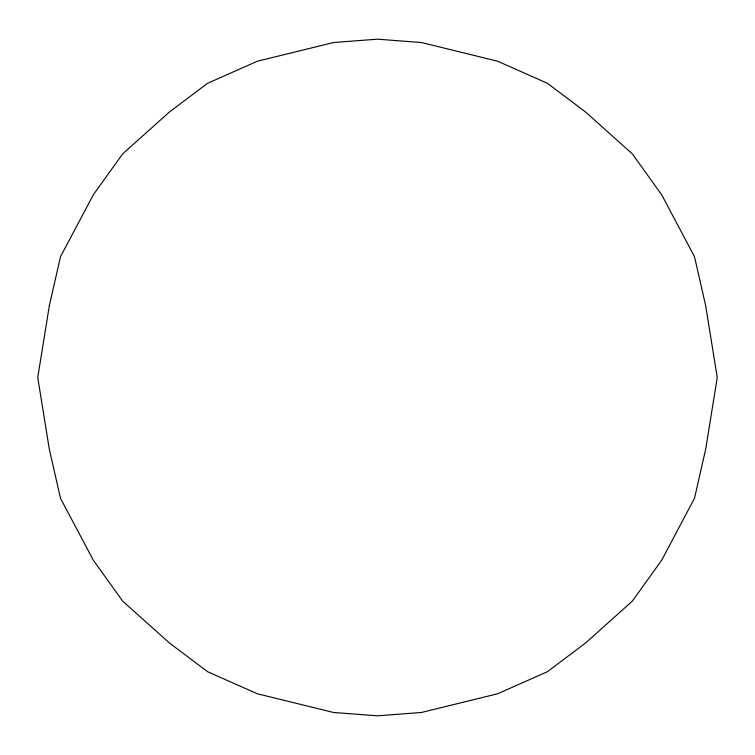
<?xml version="1.0" encoding="UTF-8"?>
<svg xmlns="http://www.w3.org/2000/svg" width="755" height="755" viewBox="0 0 755 755"><rect width="100%" height="100%" fill="white"/><g stroke="black" fill="none" stroke-linecap="round" stroke-linejoin="round"><path stroke-width="1.13" d="M49.33 305.7L37.75 377.5L49.33 449.3L60.513 498.338L93.29 560.172L122.688 601.14L169.45 643.005L207.625 671.733L257.38 693.779L333.531 712.475L377.5 715.816L421.469 712.475L497.62 693.779L547.375 671.733L585.55 643.005L632.312 601.14L661.71 560.172L694.487 498.338L705.67 449.3L717.25 377.5L705.67 305.7L694.487 256.662L661.71 194.828L632.312 153.86L585.55 111.995L547.375 83.267L497.62 61.221L421.469 42.525L377.5 39.184L333.531 42.525L257.38 61.221L207.625 83.267L169.45 111.995L122.688 153.86L93.29 194.828L60.513 256.662L49.33 305.7"/></g></svg>
